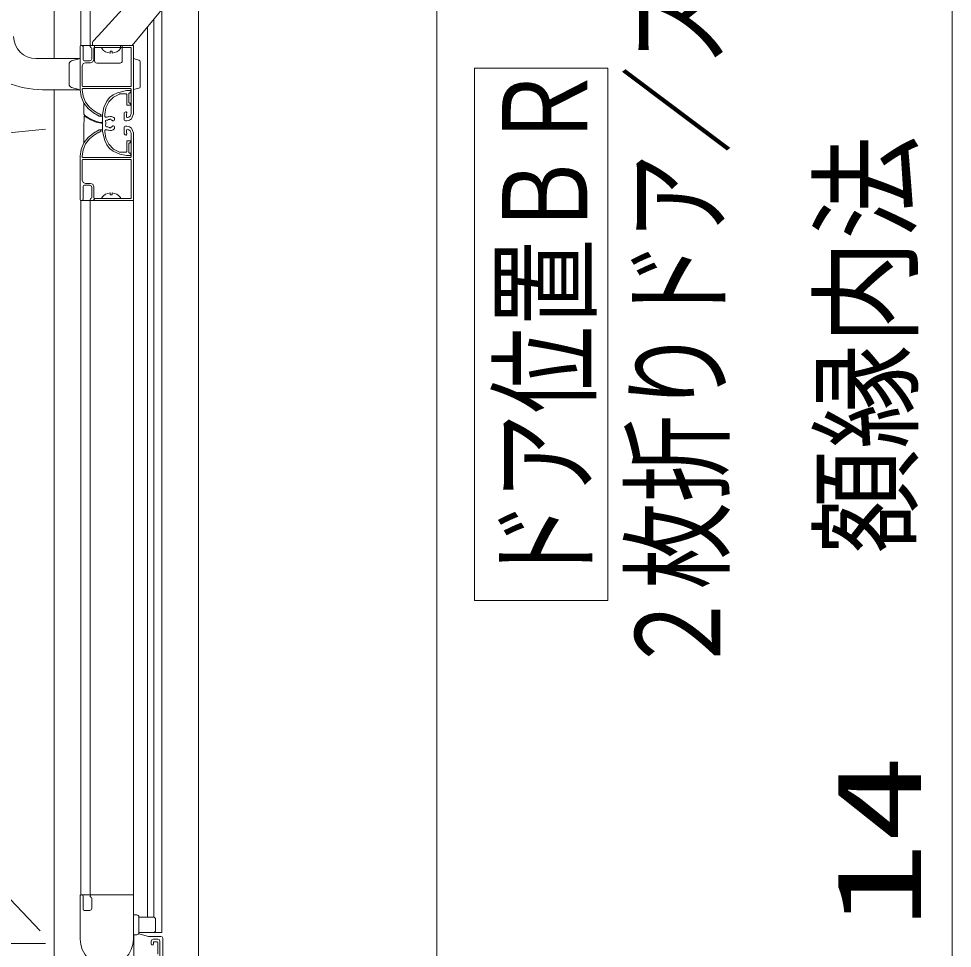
# Model space of a CAD drawing. Units: millimetres on the paper. Extents: x -305 to 305, y -152 to 152.
# Drawn here: x -124.24 to -103.18, y 9.99 to 30.94 of the extents above; entities that cross this region are included whole.
import ezdxf
from ezdxf.enums import TextEntityAlignment as Align

# ---------------------------------------------------------------- set-up
doc = ezdxf.new("R2010")
doc.units = ezdxf.units.MM
doc.linetypes.add('LONG_DOUBLE_CHAIN', pattern=[21.8, 18, -1, 0.6, -0.6, 0.6, -1])
doc.layers.add('0-0_0', color=7, linetype='Continuous', lineweight=9)
doc.layers.add('0-1_VIEW0001', color=7, linetype='Continuous', lineweight=9)
doc.styles.add('ＭＳ ゴシック', font='')
doc.styles.get('ＭＳ ゴシック').set_extended_font_data('MS Gothic')

msp = doc.modelspace()

# ---------------------------------------------------------------- linework, layer by layer
at = {"layer": '0-0_0'}
for p, q in [((-103.184, 9.892), (-103.184, 47.292)), ((-103.183, 9.892), (-103.183, 10.492))]:
    msp.add_line(p, q, dxfattribs=at)
msp.add_lwpolyline([(-113.145, 9.292), (-103.183, 9.292), (-103.183, 14.54)], dxfattribs=at)
at = {"layer": '0-1_VIEW0001'}
for p, q in [((-114.809, 8.294), (-114.809, 48.893)), ((-123.434, 46.292), (-123.434, 30.043)), ((-122.834, 30.342), (-122.834, 45.992)), ((-122.624, 45.992), (-122.624, 30.342)), ((-122.443, 30.56), (-121.316, 31.793)), ((-120.935, 31.238), (-121.674, 30.343)), ((-121.011, 10.342), (-121.011, 31.154)), ((-121.327, 10.692), (-121.327, 30.77)), ((-121.187, 10.692), (-121.187, 30.939)), ((-122.561, 30.432), (-122.443, 30.56)), ((-122.849, 30.327), (-122.849, 29.343)), ((-122.807, 30.342), (-122.834, 30.342)), ((-121.659, 30.342), (-122.834, 30.342)), ((-122.786, 30.321), (-122.794, 30.335)), ((-122.613, 30.335), (-122.622, 30.321)), ((-122.574, 30.343), (-122.574, 30.398)), ((-122.524, 29.992), (-122.524, 30.342)), ((-121.941, 30.293), (-121.941, 30.328)), ((-121.899, 30.342), (-121.899, 29.992)), ((-121.649, 30.292), (-121.649, 30.332)), ((-121.649, 28.797), (-121.649, 30.322)), ((-122.784, 30.017), (-122.784, 30.313)), ((-122.624, 30.313), (-122.624, 30.307)), ((-122.584, 30.267), (-122.584, 30.042)), ((-122.539, 30.277), (-122.539, 30.027)), ((-121.709, 30.292), (-122.524, 30.292)), ((-122.17, 30.168), (-122.17, 30.212)), ((-121.699, 29.422), (-121.699, 30.282)), ((-122.849, 30.043), (-123.849, 30.043)), ((-123.099, 29.467), (-123.099, 29.918)), ((-122.849, 30.043), (-123.043, 29.991)), ((-122.634, 29.992), (-122.759, 29.992)), ((-122.614, 29.952), (-122.729, 29.952)), ((-122.474, 29.942), (-121.949, 29.942)), ((-121.649, 30.043), (-121.525, 30.01)), ((-121.499, 29.41), (-121.499, 29.976)), ((-122.804, 29.877), (-122.804, 29.427)), ((-110.954, 29.83), (-113.954, 29.83)), ((-113.954, 17.83), (-113.954, 29.83)), ((-110.954, 17.83), (-110.954, 29.83)), ((-123.701, 29.343), (-122.849, 29.343)), ((-123.434, 29.343), (-123.434, 9.467)), ((-123.434, 29.343), (-123.434, 8.617)), ((-123.434, 8.742), (-123.434, 29.343)), ((-122.849, 29.343), (-123.043, 29.395)), ((-122.804, 29.341), (-122.804, 29.352)), ((-122.789, 29.412), (-121.709, 29.412)), ((-122.789, 29.367), (-121.714, 29.367)), ((-121.803, 29.322), (-121.723, 29.322)), ((-121.723, 29.272), (-121.733, 29.272)), ((-121.708, 29.307), (-121.708, 29.287)), ((-121.699, 29.352), (-121.699, 28.812)), ((-121.644, 29.344), (-121.525, 29.376)), ((-121.813, 29.247), (-121.955, 29.247)), ((-121.798, 29.007), (-121.798, 29.232)), ((-121.748, 29.257), (-121.748, 29.057)), ((-122.769, 29.043), (-122.769, 28.811)), ((-122.425, 28.802), (-122.526, 28.86)), ((-121.728, 28.992), (-121.783, 28.992)), ((-121.733, 29.042), (-121.728, 29.042)), ((-121.713, 29.027), (-121.713, 29.007)), ((-122.758, 28.623), (-122.758, 28.73)), ((-122.549, 28.821), (-122.419, 28.746)), ((-122.413, 28.747), (-122.364, 28.747)), ((-122.349, 28.732), (-122.349, 28.616)), ((-122.343, 28.402), (-122.343, 28.782)), ((-122.293, 28.782), (-122.293, 28.757)), ((-122.293, 28.782), (-122.293, 28.776)), ((-122.293, 28.776), (-122.292, 28.746)), ((-122.098, 28.64), (-122.105, 28.64)), ((-122.078, 28.702), (-122.078, 28.66)), ((-121.854, 28.819), (-121.854, 28.667)), ((-121.829, 28.642), (-121.799, 28.642)), ((-121.804, 28.737), (-121.804, 28.789)), ((-122.769, 28.141), (-122.769, 28.593)), ((-122.549, 28.363), (-122.419, 28.438)), ((-122.413, 28.437), (-122.364, 28.437)), ((-122.349, 28.452), (-122.349, 28.57)), ((-122.105, 28.525), (-122.098, 28.525)), ((-122.078, 28.505), (-122.078, 28.462)), ((-121.854, 28.347), (-121.854, 28.497)), ((-121.829, 28.522), (-121.799, 28.522)), ((-121.804, 28.427), (-121.804, 28.375)), ((-122.425, 28.382), (-122.526, 28.324)), ((-122.293, 28.418), (-122.293, 28.402)), ((-122.293, 28.418), (-122.293, 28.404)), ((-121.699, 28.352), (-121.699, 27.832)), ((-121.649, 10.192), (-121.649, 28.368)), ((-121.798, 27.952), (-121.798, 28.177)), ((-121.783, 28.192), (-121.728, 28.192)), ((-121.748, 28.127), (-121.748, 27.927)), ((-121.728, 28.142), (-121.733, 28.142)), ((-121.713, 28.177), (-121.713, 28.157)), ((-122.849, 26.857), (-122.849, 27.844)), ((-122.804, 27.844), (-122.804, 27.832)), ((-122.789, 27.817), (-121.714, 27.817)), ((-121.955, 27.937), (-121.813, 27.937)), ((-121.723, 27.862), (-121.803, 27.862)), ((-121.733, 27.912), (-121.723, 27.912)), ((-121.708, 27.897), (-121.708, 27.877)), ((-122.804, 27.307), (-122.804, 27.757)), ((-122.789, 27.772), (-121.709, 27.772)), ((-121.699, 27.762), (-121.699, 26.902)), ((-122.784, 27.167), (-122.784, 26.871)), ((-122.634, 27.192), (-122.759, 27.192)), ((-122.614, 27.232), (-122.729, 27.232)), ((-122.584, 26.917), (-122.584, 27.142)), ((-122.539, 26.907), (-122.539, 27.157)), ((-122.17, 27.016), (-122.17, 26.972)), ((-122.834, 26.842), (-121.649, 26.842)), ((-122.834, 26.842), (-122.834, 11.192)), ((-122.807, 26.842), (-122.834, 26.842)), ((-122.786, 26.864), (-122.794, 26.849)), ((-122.624, 26.871), (-122.624, 26.877)), ((-122.624, 11.192), (-122.624, 26.842)), ((-122.613, 26.849), (-122.622, 26.864)), ((-121.659, 26.842), (-122.6, 26.842)), ((-121.709, 26.892), (-122.524, 26.892)), ((-110.954, 17.83), (-113.954, 17.83)), ((-122.849, 10.192), (-122.849, 11.192)), ((-122.849, 10.192), (-122.849, 11.177)), ((-122.834, 11.192), (-121.649, 11.192)), ((-122.834, 11.192), (-122.807, 11.192)), ((-122.794, 11.185), (-122.786, 11.171)), ((-122.784, 11.163), (-122.784, 10.867)), ((-122.624, 11.157), (-122.624, 11.163)), ((-122.622, 11.171), (-122.613, 11.185)), ((-122.6, 11.192), (-121.659, 11.192)), ((-121.789, 11.192), (-121.649, 11.192)), ((-122.584, 10.892), (-122.584, 11.117)), ((-122.759, 10.842), (-122.634, 10.842)), ((-121.574, 10.742), (-121.649, 10.742)), ((-121.524, 10.692), (-121.524, 10.342)), ((-121.199, 10.692), (-121.524, 10.692)), ((-121.149, 10.392), (-121.149, 10.642)), ((-121.011, 10.342), (-121.524, 10.342)), ((-121.649, 10.292), (-121.574, 10.292)), ((-121.649, 10.292), (-121.649, 10.192)), ((-121.249, 10.077), (-121.249, 10.142)), ((-121.199, 10.192), (-121.099, 10.192)), ((-121.199, 10.122), (-121.199, 10.077)), ((-121.114, 10.137), (-121.184, 10.137)), ((-121.099, 9.852), (-121.099, 10.122)), ((-121.049, 9.457), (-121.049, 10.142)), ((-120.987, 9.492), (-120.987, 10.217)), ((-121.214, 10.062), (-121.234, 10.062))]:
    msp.add_line(p, q, dxfattribs=at)
at = {"layer": '0-1_VIEW0001', "linetype": 'LONG_DOUBLE_CHAIN'}
for p, q in [((-136.121, 23.456), (-123.634, 10.255)), ((-140.687, 10.092), (-123.634, 10.092))]:
    msp.add_line(p, q, dxfattribs=at)
at = {"layer": '0-1_VIEW0001'}
for points in [[(-120.184, 9.467), (-120.184, 47.717), (-123.434, 47.717), (-123.434, 46.992)], [(-122.834, 30.342), (-122.844, 30.338), (-122.849, 30.327)], [(-122.794, 30.335), (-122.8, 30.34), (-122.807, 30.342)], [(-122.784, 30.313), (-122.784, 30.317), (-122.786, 30.321)], [(-122.622, 30.321), (-122.623, 30.317), (-122.624, 30.313)], [(-122.6, 30.342), (-122.608, 30.34), (-122.613, 30.335)], [(-121.649, 30.332), (-121.652, 30.339), (-121.659, 30.342)], [(-122.624, 30.307), (-122.619, 30.297), (-122.609, 30.292), (-122.591, 30.285), (-122.584, 30.267)], [(-122.524, 30.292), (-122.534, 30.288), (-122.539, 30.277)], [(-122.128, 30.168), (-122.128, 30.212), (-122.17, 30.212)], [(-121.699, 30.282), (-121.702, 30.289), (-121.709, 30.292)], [(-122.729, 29.952), (-122.782, 29.93), (-122.804, 29.877)], [(-122.759, 29.992), (-122.776, 30), (-122.784, 30.017)], [(-122.584, 30.042), (-122.598, 30.007), (-122.634, 29.992)], [(-122.539, 30.027), (-122.561, 29.974), (-122.614, 29.952)], [(-122.849, 29.341), (-122.827, 29.186), (-122.768, 29.041), (-122.672, 28.918), (-122.549, 28.821)], [(-122.804, 29.427), (-122.799, 29.417), (-122.789, 29.412)], [(-122.804, 29.352), (-122.799, 29.363), (-122.789, 29.367)], [(-122.526, 28.86), (-122.64, 28.949), (-122.729, 29.063), (-122.784, 29.198), (-122.804, 29.341)], [(-122.343, 28.782), (-122.313, 28.938), (-122.249, 29.083), (-122.185, 29.164), (-122.103, 29.228), (-122.008, 29.275), (-121.803, 29.322)], [(-121.733, 29.272), (-121.743, 29.268), (-121.748, 29.257)], [(-121.723, 29.322), (-121.712, 29.318), (-121.708, 29.307)], [(-121.708, 29.287), (-121.712, 29.277), (-121.723, 29.272)], [(-121.709, 29.412), (-121.702, 29.415), (-121.699, 29.422)], [(-121.955, 29.247), (-121.957, 29.247), (-121.96, 29.246), (-122.095, 29.178), (-122.201, 29.068), (-122.267, 28.931), (-122.293, 28.782)], [(-121.798, 29.232), (-121.802, 29.243), (-121.813, 29.247)], [(-121.748, 29.057), (-121.743, 29.047), (-121.733, 29.042)], [(-121.783, 28.992), (-121.793, 28.997), (-121.798, 29.007)], [(-121.728, 29.042), (-121.717, 29.038), (-121.713, 29.027)], [(-121.713, 29.007), (-121.717, 28.997), (-121.728, 28.992)], [(-122.419, 28.746), (-122.374, 28.769), (-122.413, 28.801), (-122.419, 28.8), (-122.425, 28.802)], [(-122.078, 28.66), (-122.084, 28.646), (-122.098, 28.64)], [(-121.854, 28.667), (-121.846, 28.65), (-121.829, 28.642)], [(-121.785, 28.713), (-121.796, 28.72), (-121.804, 28.737)], [(-121.799, 28.642), (-121.74, 28.656), (-121.691, 28.688), (-121.649, 28.796)], [(-122.419, 28.438), (-122.374, 28.415), (-122.413, 28.384), (-122.419, 28.384), (-122.425, 28.382)], [(-122.098, 28.525), (-122.084, 28.519), (-122.078, 28.505)], [(-121.854, 28.497), (-121.846, 28.515), (-121.829, 28.522)], [(-121.785, 28.451), (-121.796, 28.445), (-121.804, 28.427)], [(-121.799, 28.522), (-121.74, 28.508), (-121.691, 28.477), (-121.649, 28.368)], [(-122.849, 27.844), (-122.827, 27.998), (-122.768, 28.144), (-122.672, 28.267), (-122.549, 28.363)], [(-122.526, 28.324), (-122.64, 28.235), (-122.729, 28.121), (-122.784, 27.987), (-122.804, 27.844)], [(-121.803, 27.862), (-121.958, 27.892), (-122.103, 27.956), (-122.185, 28.02), (-122.249, 28.102), (-122.295, 28.196), (-122.343, 28.402)], [(-122.293, 28.402), (-122.267, 28.253), (-122.201, 28.117), (-122.095, 28.006), (-121.96, 27.938), (-121.957, 27.937), (-121.955, 27.937)], [(-121.798, 28.177), (-121.793, 28.188), (-121.783, 28.192)], [(-121.733, 28.142), (-121.743, 28.138), (-121.748, 28.127)], [(-121.728, 28.192), (-121.717, 28.188), (-121.713, 28.177)], [(-121.713, 28.157), (-121.717, 28.147), (-121.728, 28.142)], [(-122.804, 27.832), (-122.799, 27.822), (-122.789, 27.817)], [(-121.813, 27.937), (-121.802, 27.942), (-121.798, 27.952)], [(-121.748, 27.927), (-121.743, 27.917), (-121.733, 27.912)], [(-121.723, 27.912), (-121.712, 27.908), (-121.708, 27.897)], [(-121.708, 27.877), (-121.712, 27.867), (-121.723, 27.862)], [(-122.804, 27.757), (-122.799, 27.768), (-122.789, 27.772)], [(-121.709, 27.772), (-121.702, 27.769), (-121.699, 27.762)], [(-122.729, 27.232), (-122.782, 27.254), (-122.804, 27.307)], [(-122.759, 27.192), (-122.776, 27.185), (-122.784, 27.167)], [(-122.584, 27.142), (-122.598, 27.178), (-122.634, 27.192)], [(-122.539, 27.157), (-122.561, 27.21), (-122.614, 27.232)], [(-122.128, 27.016), (-122.128, 26.972), (-122.17, 26.972)], [(-122.834, 26.842), (-122.844, 26.847), (-122.849, 26.857)], [(-122.794, 26.849), (-122.8, 26.844), (-122.807, 26.842)], [(-122.784, 26.871), (-122.784, 26.867), (-122.786, 26.864)], [(-122.624, 26.877), (-122.619, 26.888), (-122.609, 26.892), (-122.591, 26.9), (-122.584, 26.917)], [(-122.622, 26.864), (-122.623, 26.867), (-122.624, 26.871)], [(-122.6, 26.842), (-122.608, 26.844), (-122.613, 26.849)], [(-122.524, 26.892), (-122.534, 26.897), (-122.539, 26.907)], [(-121.699, 26.902), (-121.702, 26.895), (-121.709, 26.892)], [(-122.849, 11.177), (-122.844, 11.188), (-122.834, 11.192)], [(-122.807, 11.192), (-122.8, 11.19), (-122.794, 11.185)], [(-122.786, 11.171), (-122.784, 11.167), (-122.784, 11.163)], [(-122.624, 11.163), (-122.623, 11.167), (-122.622, 11.171)], [(-122.613, 11.185), (-122.608, 11.19), (-122.6, 11.192)], [(-122.584, 11.117), (-122.591, 11.135), (-122.609, 11.142), (-122.619, 11.147), (-122.624, 11.157)], [(-122.784, 10.867), (-122.776, 10.85), (-122.759, 10.842)], [(-122.634, 10.842), (-122.598, 10.857), (-122.584, 10.892)], [(-121.381, 9.502), (-121.381, 9.792), (-121.642, 9.792), (-121.642, 10.292)], [(-121.535, 10.315), (-121.521, 10.311), (-121.497, 10.305), (-121.471, 10.299), (-121.446, 10.292)], [(-121.027, 10.257), (-121.31, 10.257), (-121.446, 10.292)], [(-121.249, 10.142), (-121.234, 10.178), (-121.199, 10.192)], [(-121.184, 10.137), (-121.194, 10.133), (-121.199, 10.122)], [(-121.099, 10.122), (-121.103, 10.133), (-121.114, 10.137)], [(-121.099, 10.192), (-121.063, 10.178), (-121.049, 10.142)], [(-121.234, 10.062), (-121.244, 10.067), (-121.249, 10.077)], [(-121.199, 10.077), (-121.203, 10.067), (-121.214, 10.062)]]:
    msp.add_lwpolyline(points, dxfattribs=at)
for centre, radius, start, end in [((-123.849, 30.543), 0.5, 180, 270), ((-122.524, 30.398), 0.05, 137.5638, 180), ((-121.926, 30.328), 0.015, 90, 180), ((-122.348, 30.278), 0.0137, 90, 217.7141), ((-122.149, 30.432), 0.265, 217.7141, 265.4006), ((-122.149, 30.432), 0.265, 274.5994, 322.2859), ((-121.95, 30.278), 0.0137, 322.2859, 90), ((-123.701, 31.393), 2.05, 224.2201, 270), ((-123.024, 29.918), 0.075, 105, 180), ((-122.474, 29.992), 0.05, 180, 270), ((-121.949, 29.992), 0.05, 270, 0), ((-121.534, 29.976), 0.035, 0, 75), ((-123.024, 29.467), 0.075, 180, 255), ((-121.714, 29.352), 0.015, 0, 90), ((-121.534, 29.41), 0.035, 285, 0), ((-121.789, 28.78), 0.075, 115.6641, 142.3812), ((-121.818, 28.835), 0.0125, 47.5395, 107.9146), ((-121.833, 28.819), 0.035, 16.4181, 47.2707), ((-122.719, 28.811), 0.05, 180, 230.5544), ((-122.743, 28.73), 0.015, 52.6172, 180), ((-122.249, 29.382), 0.79, 230.5544, 261.4693), ((-122.249, 29.377), 0.8, 232.6172, 261.8909), ((-122.364, 28.732), 0.015, 0, 90), ((-122.268, 28.747), 0.025, 182.159, 210.3632), ((-122.27, 28.742), 0.02, 201.0287, 250.5831), ((-122.244, 28.625), 0.0365, 69.0791, 221.972), ((-122.273, 28.737), 0.015, 252.4215, 270.691), ((-122.28, 28.872), 0.15, 273.1076, 285.4402), ((-122.162, 28.49), 0.25, 100.9554, 108.3789), ((-122.183, 28.583), 0.09, 91.7562, 122.3056), ((-122.17, 28.616), 0.125, 77.5985, 108.0436), ((-122.169, 28.661), 0.02, 17.6173, 143.1076), ((-122.183, 28.583), 0.09, 42.9462, 68.9687), ((-122.181, 28.593), 0.15, 46.449, 75.5472), ((-122.104, 28.66), 0.02, 228.9668, 267.6173), ((-121.774, 28.758), 0.1, 137.8251, 142.6611), ((-121.789, 28.79), 0.015, 144.81, 184.9839), ((-121.837, 28.816), 0.04, 335.1989, 18.7354), ((-121.799, 28.812), 0.1, 278.1445, 0), ((-122.719, 28.593), 0.05, 148.7408, 180), ((-122.364, 28.616), 0.015, 261.4693, 0), ((-122.364, 28.452), 0.015, 270, 0), ((-122.364, 28.57), 0.015, 0, 81.8909), ((-122.278, 28.418), 0.015, 156.7117, 180.1135), ((-122.268, 28.417), 0.025, 149.6368, 163.3784), ((-122.27, 28.422), 0.02, 109.4169, 158.9713), ((-122.244, 28.538), 0.0365, 137.1857, 295.4671), ((-122.273, 28.427), 0.015, 89.309, 107.5785), ((-122.183, 28.583), 0.09, 168.7454, 192.8549), ((-122.28, 28.292), 0.15, 74.5598, 86.8924), ((-122.162, 28.674), 0.25, 251.6211, 259.0446), ((-122.183, 28.583), 0.09, 239.7979, 267.5889), ((-122.17, 28.547), 0.125, 251.9564, 282.4015), ((-122.169, 28.504), 0.02, 211.6618, 347.2628), ((-122.183, 28.583), 0.09, 291.3357, 316.5268), ((-122.181, 28.571), 0.15, 284.4529, 313.551), ((-122.106, 28.505), 0.02, 85.9761, 124.6266), ((-121.799, 28.352), 0.1, 0, 81.8555), ((-121.774, 28.408), 0.1, 217.3389, 222.1749), ((-121.789, 28.386), 0.075, 217.6188, 244.3359), ((-121.818, 28.331), 0.0125, 252.0854, 312.4605), ((-121.833, 28.347), 0.035, 312.7293, 343.5819), ((-121.789, 28.376), 0.015, 175.0161, 215.19), ((-121.837, 28.35), 0.04, 341.2646, 24.8011), ((-121.714, 27.832), 0.015, 270, 0), ((-122.149, 26.752), 0.265, 94.5994, 142.2859), ((-122.149, 26.752), 0.265, 37.7141, 85.4006), ((-122.574, 26.892), 0.05, 270, 0), ((-122.348, 26.906), 0.0137, 142.2859, 270), ((-121.95, 26.906), 0.0137, 270, 37.7141), ((-121.574, 10.692), 0.05, 0, 90), ((-121.199, 10.642), 0.05, 0, 90), ((-121.574, 10.342), 0.05, 270, 0), ((-121.199, 10.392), 0.05, 270, 0), ((-122.249, 10.192), 0.6, 180, 0), ((-121.027, 10.217), 0.04, 0, 90)]:
    msp.add_arc(centre, radius, start, end, dxfattribs=at)
at = {"layer": '0-1_VIEW0001', "linetype": 'LONG_DOUBLE_CHAIN'}
msp.add_arc((-122.279, 10.092), 18.408, 94.2216, 180, dxfattribs=at)

# ---------------------------------------------------------------- texts
at = {"layer": '0-0_0', "style": 'ＭＳ ゴシック'}
for s, width, p in [('額縁内法\u3000７７２', 0.9, (-103.586, 18.883)), ('14', 1.5, (-103.313, 10.421))]:
    msp.add_text(s, height=1.921, rotation=90, dxfattribs=dict(at, width=width)).set_placement(p, align=Align.BOTTOM_LEFT)
at = {"layer": '0-1_VIEW0001', "style": 'ＭＳ ゴシック', "width": 0.75}
for s, p in [('２枚折りドア／スイングドア', (-107.838, 16.116)), ('ドア位置ＢＲ\u3000Ｗ８００', (-110.835, 18.116))]:
    msp.add_text(s, height=1.921, rotation=90, dxfattribs=at).set_placement(p, align=Align.BOTTOM_LEFT)

doc.saveas('drawing.dxf')
